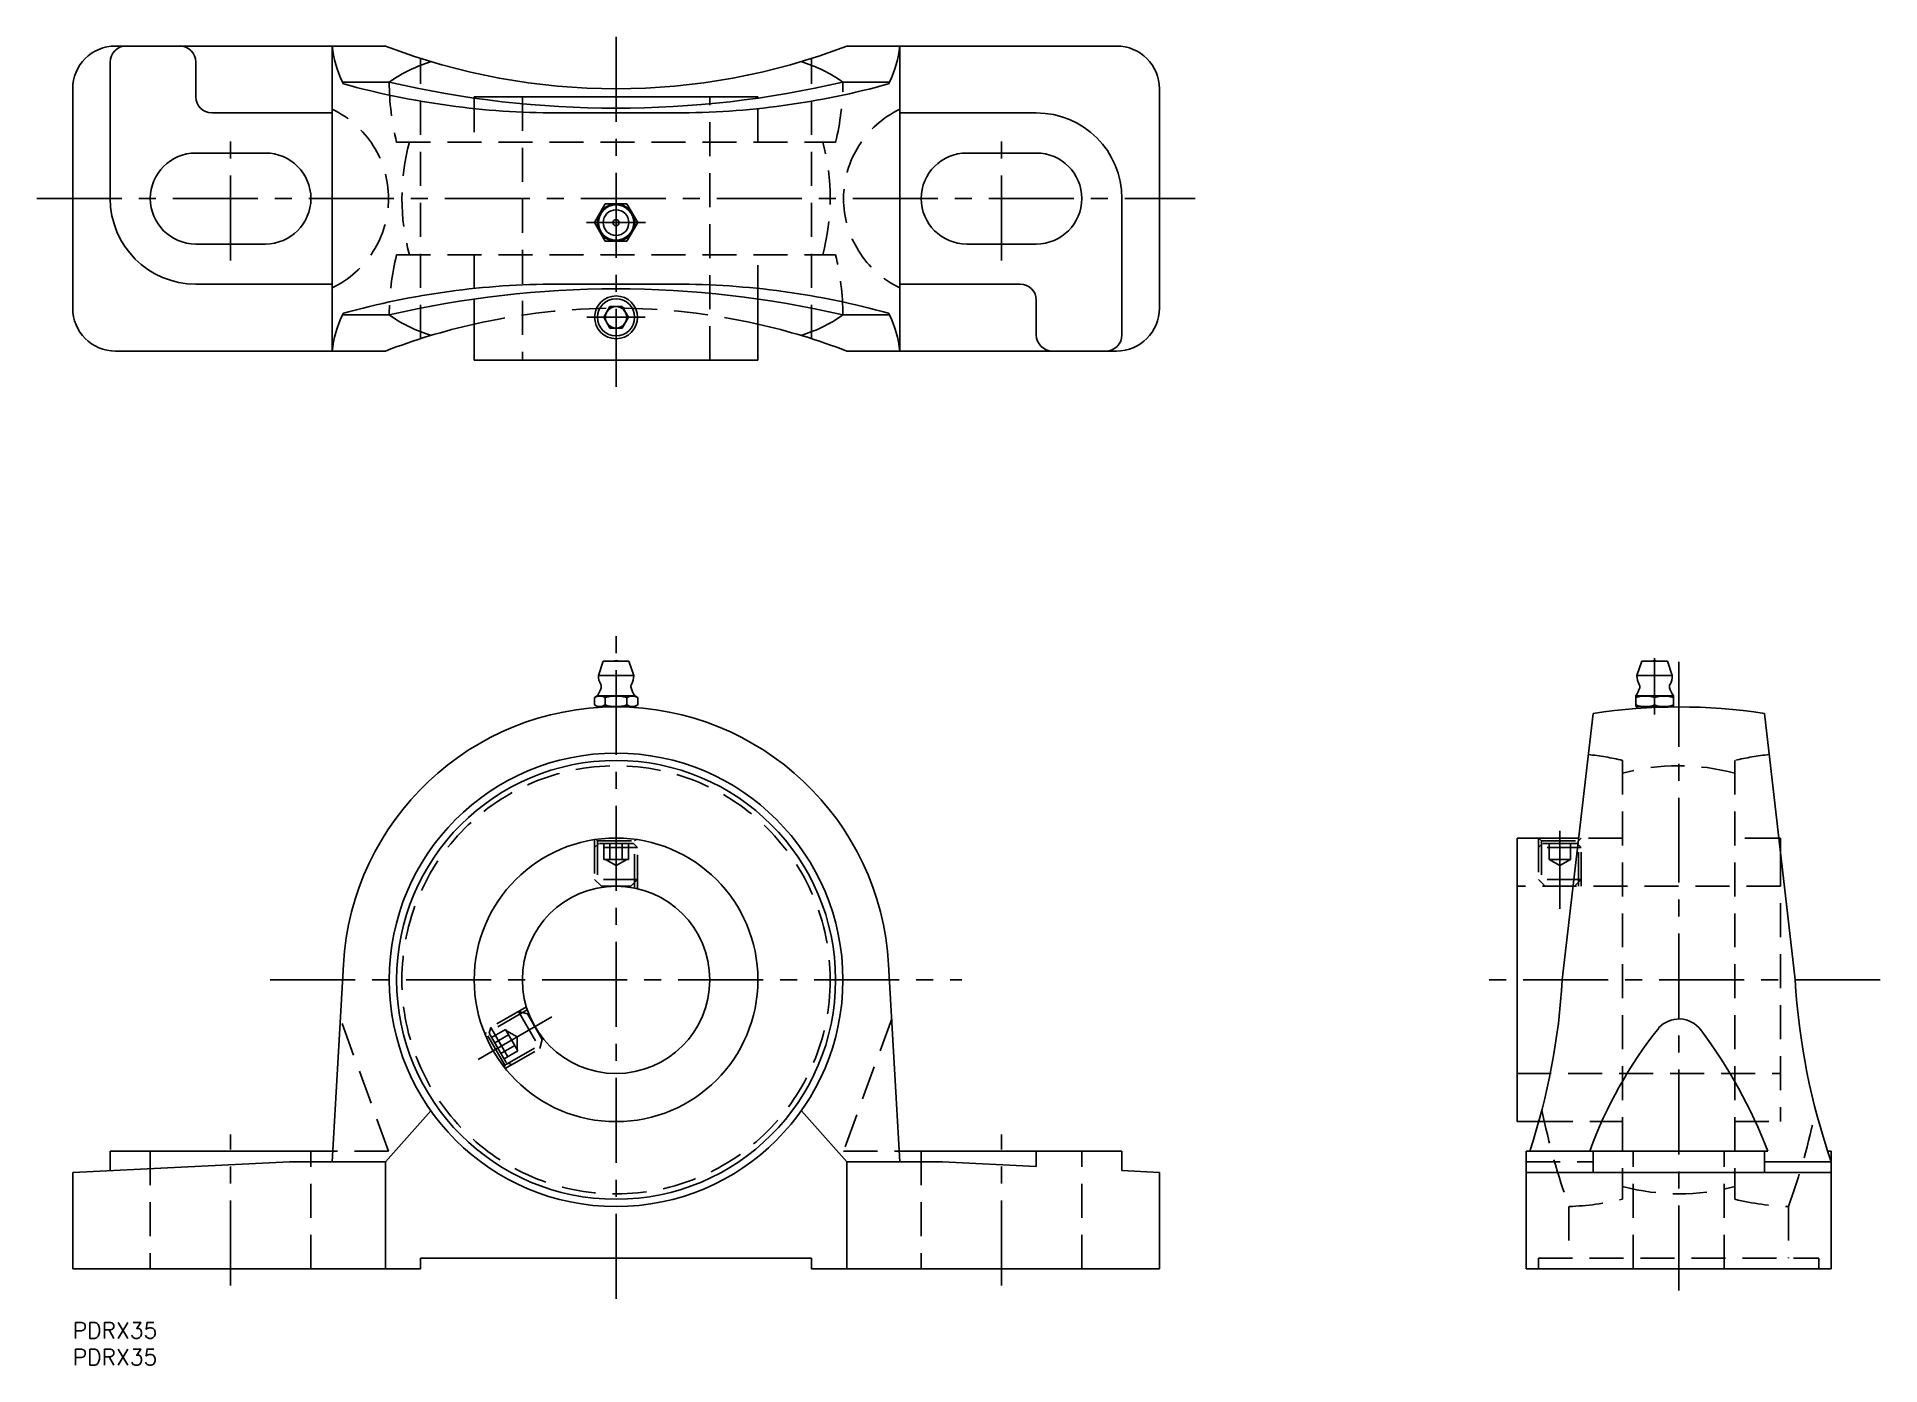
# Model space of a CAD drawing. Extents: x -7 to 338, y -8 to 240.
import ezdxf

# ---------------------------------------------------------------- set-up
doc = ezdxf.new("R2010")
doc.units = 0
doc.header["$LTSCALE"] = 0.5
doc.linetypes.add('CENTER', pattern=[50.8, 31.75, -6.35, 6.35, -6.35])
doc.linetypes.add('DASHED', pattern=[19.05, 12.7, -6.35])
for name, color, linetype in [('MSM_CENTER', 1, 'CENTER'), ('MSM_CONTINUOUS', 7, 'CONTINUOUS'), ('MSM_DASHED', 4, 'DASHED'), ('MSM_PART_NUMBER', 7, 'CONTINUOUS')]:
    doc.layers.add(name, color=color, linetype=linetype)
doc.styles.get("Standard").update_dxf_attribs({"font": 'txt.shx', "height": 3, "bigfont": 'bigfont.shx'})

msp = doc.modelspace()

# ---------------------------------------------------------------- linework, layer by layer
at = {"layer": 'MSM_CENTER'}
for p, q in [((101.5, 240.21), (101.5, 174.8)), ((29.5, 198.4), (29.5, 221.6)), ((173.5, 198.4), (173.5, 221.6)), ((-6.69, 210), (209.69, 210)), ((95.99, 205.5), (107.01, 205.5)), ((96.05, 187.8), (106.95, 187.8)), ((101.5, 4.42), (101.5, 128.58)), ((295.5, 124.13), (295.5, 113.57)), ((300, 123.44), (300, 4.56)), ((277.8, 91.82), (277.8, 77.25)), ((36.92, 64), (166.08, 64)), ((337.62, 64), (262.38, 64)), ((75.76, 49.14), (89.92, 57.32)), ((29.5, 6.9), (29.5, 35.1)), ((173.5, 6.9), (173.5, 35.1))]:
    msp.add_line(p, q, dxfattribs=at)
at = {"layer": 'MSM_CONTINUOUS'}
for p, q in [((58.42, 238.5), (8, 238.5)), ((48.5, 181.5), (48.5, 238.5)), ((195, 238.5), (144.58, 238.5)), ((154.5, 238.5), (154.5, 181.5)), ((7, 235.5), (7, 210)), ((23, 229), (23, 235.5)), ((59.13, 231.76), (50.42, 231.76)), ((50.42, 231.76), (50.58, 231.43)), ((152.58, 231.76), (143.87, 231.76)), ((152.42, 231.43), (152.58, 231.76)), ((0, 189.5), (0, 230.5)), ((75, 229), (128, 229)), ((75, 229), (75, 228.78)), ((128, 228.78), (128, 229)), ((203, 189.5), (203, 230.5)), ((48.5, 226), (26, 226)), ((112.62, 226), (90.38, 226)), ((180, 226), (154.5, 226)), ((36, 218.5), (23, 218.5)), ((180, 218.5), (167, 218.5)), ((99.48, 209), (97.46, 205.5)), ((103.52, 209), (99.48, 209)), ((105.54, 205.5), (103.52, 209)), ((196, 184.5), (196, 210)), ((97.46, 205.5), (99.48, 202)), ((103.52, 202), (105.54, 205.5)), ((23, 201.5), (36, 201.5)), ((99.48, 202), (103.52, 202)), ((167, 201.5), (180, 201.5)), ((23, 194), (48.5, 194)), ((112.62, 194), (90.38, 194)), ((154.5, 194), (177, 194)), ((75, 191.22), (75, 179.8)), ((100.35, 189.8), (99.19, 187.8)), ((102.65, 189.8), (100.35, 189.8)), ((103.81, 187.8), (102.65, 189.8)), ((128, 179.8), (128, 191.22)), ((180, 191), (180, 184.5)), ((50.58, 188.57), (50.42, 188.24)), ((59.13, 188.24), (50.42, 188.24)), ((99.19, 187.8), (100.35, 185.8)), ((102.65, 185.8), (103.81, 187.8)), ((152.58, 188.24), (143.87, 188.24)), ((152.58, 188.24), (152.42, 188.57)), ((102.65, 185.8), (100.35, 185.8)), ((58.42, 181.5), (8, 181.5)), ((75, 179.8), (128, 179.8)), ((195, 181.5), (144.58, 181.5)), ((99.1, 123.55), (98.2, 120.85)), ((98.2, 120.85), (104.8, 120.85)), ((99.1, 123.55), (103.9, 123.55)), ((104.8, 120.85), (103.9, 123.55)), ((293.1, 123.55), (292.2, 120.85)), ((292.2, 120.85), (298.8, 120.85)), ((293.1, 123.55), (297.9, 123.55)), ((298.8, 120.85), (297.9, 123.55)), ((98, 117.05), (97.46, 116.74)), ((97.46, 116.74), (97.46, 115.36)), ((97.46, 115.36), (98, 115.05)), ((98, 117.05), (105, 117.05)), ((98, 115.05), (105, 115.05)), ((98.08, 117), (98.86, 117)), ((98.2, 115.05), (98.2, 114.89)), ((99.48, 116.74), (99.48, 115.36)), ((100.72, 117), (102.28, 117)), ((103.52, 116.74), (103.52, 115.36)), ((104.14, 117), (104.92, 117)), ((104.8, 114.89), (104.8, 115.05)), ((105.54, 116.74), (105, 117.05)), ((105, 115.05), (105.54, 115.36)), ((105.54, 116.74), (105.54, 115.36)), ((278.24, 64), (284, 113.77)), ((292, 117.05), (299, 117.05)), ((292, 117.05), (292, 115.05)), ((292, 115.05), (299, 115.05)), ((292.2, 115.05), (292.2, 114.71)), ((293.07, 117), (294.43, 117)), ((295.5, 116.74), (295.5, 115.36)), ((296.57, 117), (297.93, 117)), ((298.8, 114.99), (298.8, 115.05)), ((299, 115.05), (299, 117.05)), ((316, 113.77), (321.76, 64)), ((281.31, 90.5), (269.8, 90.5)), ((269.8, 90.5), (269.8, 37.5)), ((319, 90.5), (318.69, 90.5)), ((319, 90.5), (319, 87.84)), ((50.58, 66.87), (48.5, 30)), ((154.5, 30), (152.42, 66.87)), ((58.42, 30), (66.89, 39.55)), ((136.11, 39.55), (144.58, 30)), ((269.8, 37.5), (273.85, 37.5)), ((7, 32), (48.61, 32)), ((7, 28.35), (7, 32)), ((154.39, 32), (196, 32)), ((180, 29.14), (180, 32)), ((196, 28.35), (196, 32)), ((271.5, 32), (316.63, 32)), ((271.5, 32), (271.5, 10)), ((316, 28), (316, 32)), ((327.82, 32), (328.5, 32)), ((328.5, 32), (328.5, 10)), ((0, 28), (40.5, 30)), ((0, 28), (0, 10)), ((58.42, 30), (40.5, 30)), ((58.42, 30), (58.42, 10)), ((162.5, 30), (144.58, 30)), ((144.58, 30), (144.58, 10)), ((180, 29.14), (162.5, 30)), ((196, 28.35), (203, 28)), ((203, 28), (203, 10)), ((271.5, 28), (328.5, 28)), ((316, 30), (328.5, 30)), ((65, 10), (65, 12)), ((65, 12), (138, 12)), ((138, 12), (138, 10)), ((0, 10), (65, 10)), ((138, 10), (203, 10)), ((271.5, 10), (328.5, 10))]:
    msp.add_line(p, q, dxfattribs=at)
for centre, radius in [((101.5, 205.5), 3.5), ((101.5, 205.5), 3.3), ((101.5, 205.5), 2.4), ((101.5, 205.5), 0.555), ((101.5, 187.8), 4), ((101.5, 187.8), 3.46), ((101.5, 187.8), 2), ((101.5, 64), 42.37), ((101.5, 64), 41), ((101.5, 64), 26.5), ((101.5, 64), 17.5)]:
    msp.add_circle(centre, radius, dxfattribs=at)
for centre, radius, start, end in [((8, 230.5), 8, 90, 180), ((10, 235.5), 3, 90, 180), ((20, 235.5), 3, 360, 90), ((67.79, 240.35), 19.38, 185.4671, 206.3053), ((101.5, 350.5), 120, 248.9605, 291.0395), ((135.21, 240.35), 19.38, 333.6947, 354.5329), ((195, 230.5), 8, 0, 90), ((74.8, 209.52), 27.21, 106.713, 125.1677), ((128.2, 209.52), 27.21, 54.8323, 73.287), ((90.47, 375.36), 149.36, 254.5099, 269.9666), ((101.5, 413.7), 186.82, 256.8897, 283.1103), ((112.53, 375.36), 149.36, 270.0334, 285.4901), ((26, 229), 3, 180, 270), ((180, 210), 16, 360, 90), ((23, 210), 8.5, 90, 270), ((36, 210), 8.5, 270, 90), ((167, 210), 8.5, 90, 270), ((180, 210), 8.5, 270, 90), ((23, 210), 16, 180, 270), ((90.47, 44.64), 149.36, 90.0334, 105.4901), ((101.5, 6.3), 186.82, 76.8897, 103.1103), ((112.53, 44.64), 149.36, 74.5099, 89.9666), ((177, 191), 3, 0, 90), ((8, 189.5), 8, 180, 270), ((195, 189.5), 8, 270, 360), ((67.79, 179.65), 19.38, 153.6947, 174.5329), ((101.5, 69.5), 120, 102.758, 111.0395), ((74.8, 210.48), 27.21, 234.8323, 253.287), ((101.5, 69.5), 120, 68.9605, 77.242), ((128.2, 210.48), 27.21, 286.713, 305.1677), ((135.21, 179.65), 19.38, 5.4671, 26.3053), ((183, 184.5), 3, 180, 270), ((193, 184.5), 3, 270, 0), ((101.5, 120.85), 3.3, 180, 209.6296), ((101.5, 122.06), 1.59, 69.555, 110.445), ((101.5, 120.85), 3.3, 330.3704, 360), ((295.5, 120.85), 3.3, 180, 209.6296), ((295.5, 122.06), 1.59, 69.555, 110.445), ((295.5, 120.85), 3.3, 330.3704, 360), ((92.95, 120.28), 6, 327.4036, 343.7018), ((97.94, 118.82), 0.8, 343.7018, 29.6296), ((105.06, 118.82), 0.8, 150.3704, 196.2982), ((110.05, 120.28), 6, 196.2982, 212.5964), ((286.95, 120.28), 6, 327.4036, 343.7018), ((291.94, 118.82), 0.8, 343.7018, 29.6296), ((299.06, 118.82), 0.8, 150.3704, 196.2982), ((304.05, 120.28), 6, 196.2982, 212.5964), ((101.5, 64), 51, 3.2302, 176.7698), ((100.12, 111.33), 6.03, 109.8062, 116.1939), ((98.77, 117.79), 2.76, 241.5674, 262.9509), ((98.13, 117.98), 2.95, 275.922, 297.2633), ((97.72, 113.46), 3.72, 61.8177, 72.1822), ((101.77, 108.98), 8.09, 97.4991, 106.4659), ((101.5, 121.74), 6.69, 252.412, 287.588), ((97.38, 90.86), 26.59, 76.6546, 79.3803), ((105.28, 113.46), 3.72, 107.8178, 118.1823), ((104.87, 117.98), 2.95, 242.7367, 264.078), ((104.23, 117.79), 2.76, 277.0491, 298.4326), ((102.88, 111.33), 6.03, 63.8061, 70.1938), ((300, 10), 105, 81.2351, 98.7649), ((296.21, 101.87), 15.46, 101.725, 105.8153), ((293.75, 120.1), 5.05, 249.7438, 290.2562), ((293.49, 110.84), 6.23, 71.1506, 81.3091), ((297.51, 110.84), 6.23, 98.6909, 108.8494), ((297.25, 120.1), 5.05, 249.7438, 290.2562), ((294.79, 101.87), 15.46, 74.1847, 78.275), ((153.44, 71.08), 125, 341.7818, 356.7532), ((446.56, 71.08), 125, 183.2468, 199.1861), ((300.04, 51.59), 5.1, 37.2091, 138.0085), ((360.92, 3.68), 82.55, 141.5625, 159.9365), ((229.07, -1.56), 93.77, 20.9704, 36.8461)]:
    msp.add_arc(centre, radius, start, end, dxfattribs=at)
at = {"layer": 'MSM_DASHED'}
for p, q in [((65, 183.81), (65, 236.19)), ((138, 183.81), (138, 236.19)), ((75, 228.78), (75, 220.5)), ((84, 229), (84, 179.8)), ((119, 179.8), (119, 229)), ((128, 220.5), (128, 228.78)), ((60.5, 220.5), (142.5, 220.5)), ((60.5, 199.5), (142.5, 199.5)), ((75, 199.5), (75, 191.22)), ((128, 191.22), (128, 199.5)), ((289.5, 105), (289.5, 23)), ((310.5, 105), (310.5, 23)), ((97.5, 90.2), (97.5, 81.04)), ((97.77, 90.23), (98.04, 89.96)), ((98.04, 89.96), (98.04, 81.16)), ((98.04, 89.96), (104.96, 89.96)), ((104.96, 89.96), (105.23, 90.23)), ((104.96, 81.16), (104.96, 89.96)), ((105.5, 81.04), (105.5, 90.2)), ((273.8, 90.5), (273.8, 81.5)), ((273.8, 90.5), (274.34, 89.96)), ((274.34, 89.96), (274.34, 81.5)), ((274.34, 89.96), (281.26, 89.96)), ((281.26, 89.96), (281.8, 90.5)), ((281.26, 81.5), (281.26, 89.96)), ((289.5, 90.5), (281.31, 90.5)), ((281.8, 81.5), (281.8, 90.5)), ((318.69, 90.5), (310.5, 90.5)), ((98.27, 89.5), (97.5, 88.73)), ((105.5, 88.73), (97.5, 88.73)), ((104.73, 89.5), (98.27, 89.5)), ((99.19, 86.5), (99.19, 89.5)), ((99.19, 86.5), (103.81, 86.5)), ((99.5, 86.5), (101.5, 85.35)), ((100.35, 86.5), (100.35, 89.5)), ((101.5, 85.35), (103.5, 86.5)), ((102.65, 86.5), (102.65, 89.5)), ((103.81, 86.5), (103.81, 89.5)), ((105.5, 88.73), (104.73, 89.5)), ((274.57, 89.5), (273.8, 88.73)), ((281.8, 88.73), (273.8, 88.73)), ((281.03, 89.5), (274.57, 89.5)), ((275.8, 86.5), (275.8, 89.5)), ((275.8, 86.5), (279.8, 86.5)), ((275.8, 86.5), (277.8, 85.35)), ((277.8, 85.35), (279.8, 86.5)), ((279.8, 86.5), (279.8, 89.5)), ((281.8, 88.73), (281.03, 89.5)), ((319, 87.84), (319, 37.5)), ((105.5, 82.75), (97.5, 82.75)), ((97.5, 82.75), (98.75, 81.5)), ((104.25, 81.5), (105.5, 82.75)), ((273.8, 82.75), (275.05, 81.5)), ((281.8, 82.75), (273.8, 82.75)), ((280.55, 81.5), (281.8, 82.75)), ((104.25, 81.5), (98.75, 81.5)), ((319, 81.5), (269.8, 81.5)), ((84.75, 58.95), (76.81, 54.37)), ((59, 32), (50.01, 56.69)), ((84.91, 58.42), (77.29, 54.02)), ((78.08, 55.1), (77.8, 54.05)), ((78.08, 55.1), (82.08, 48.17)), ((84.97, 57.63), (83.26, 58.09)), ((83.26, 58.09), (87.26, 51.16)), ((84.97, 57.63), (87.72, 52.87)), ((152.99, 56.69), (144, 32)), ((77.29, 54.02), (76.92, 54.12)), ((80.75, 48.03), (77.29, 54.02)), ((77.8, 54.05), (81.03, 48.45)), ((80.86, 54.75), (78.26, 53.25)), ((81.44, 53.75), (78.84, 52.25)), ((82.59, 51.75), (79.99, 50.25)), ((80.75, 48.03), (88.37, 52.43)), ((80.81, 47.44), (88.75, 52.02)), ((83.17, 50.75), (80.86, 54.75)), ((83.01, 53.33), (81.01, 54.48)), ((83.01, 51.02), (83.01, 53.33)), ((87.26, 51.16), (87.72, 52.87)), ((83.17, 50.75), (80.57, 49.25)), ((81.03, 48.45), (82.08, 48.17)), ((80.65, 47.65), (80.75, 48.03)), ((269.8, 46.5), (319, 46.5)), ((273.85, 37.5), (289.5, 37.5)), ((310.5, 37.5), (319, 37.5)), ((14.5, 32), (14.5, 10)), ((44.5, 10), (44.5, 32)), ((59, 32), (48.61, 32)), ((144, 32), (154.39, 32)), ((158.5, 32), (158.5, 10)), ((188.5, 10), (188.5, 32)), ((284, 32), (284, 28)), ((291.5, 10), (291.5, 32)), ((308.5, 10), (308.5, 32)), ((271.5, 30), (284, 30)), ((279.5, 21.65), (279.5, 12)), ((320.5, 21.65), (320.5, 12)), ((273.81, 12), (326.19, 12)), ((273.81, 12), (273.81, 10)), ((326.19, 10), (326.19, 12))]:
    msp.add_line(p, q, dxfattribs=at)
msp.add_circle((101.5, 64), 40, dxfattribs=at)
for centre, radius, start, end in [((108.79, 232.1), 49.67, 180.4007, 193.5116), ((94.21, 232.1), 49.67, 346.4884, 359.5993), ((40.5, 210), 18.5, 295.622, 64.378), ((162.5, 210), 18.5, 115.622, 244.378), ((101.5, 210), 40, 164.7815, 195.2185), ((101.5, 210), 40, 344.7815, 15.2185), ((108.79, 187.89), 49.67, 166.4884, 179.5993), ((94.21, 187.89), 49.67, 0.4007, 13.5116), ((101.5, 69.5), 120, 77.242, 102.758), ((277.9, 56.71), 49.67, 76.4884, 83.9706), ((300, 64), 40, 74.7815, 105.2185), ((322.11, 56.71), 49.67, 96.0291, 103.5116), ((406.19, 67.1), 134.6, 191.7737, 199.7369), ((193.81, 67.1), 134.6, 340.2631, 348.2263), ((300, 64), 40, 254.7815, 285.2185), ((277.9, 71.29), 49.67, 271.8517, 283.5116), ((322.11, 71.29), 49.67, 256.4884, 268.1483)]:
    msp.add_arc(centre, radius, start, end, dxfattribs=at)

# ---------------------------------------------------------------- texts
at = {"layer": 'MSM_PART_NUMBER'}
for p in [(0, -3), (0, -8)]:
    msp.add_text('PDRX35', height=3, dxfattribs=at).set_placement(p)

doc.saveas('drawing.dxf')
